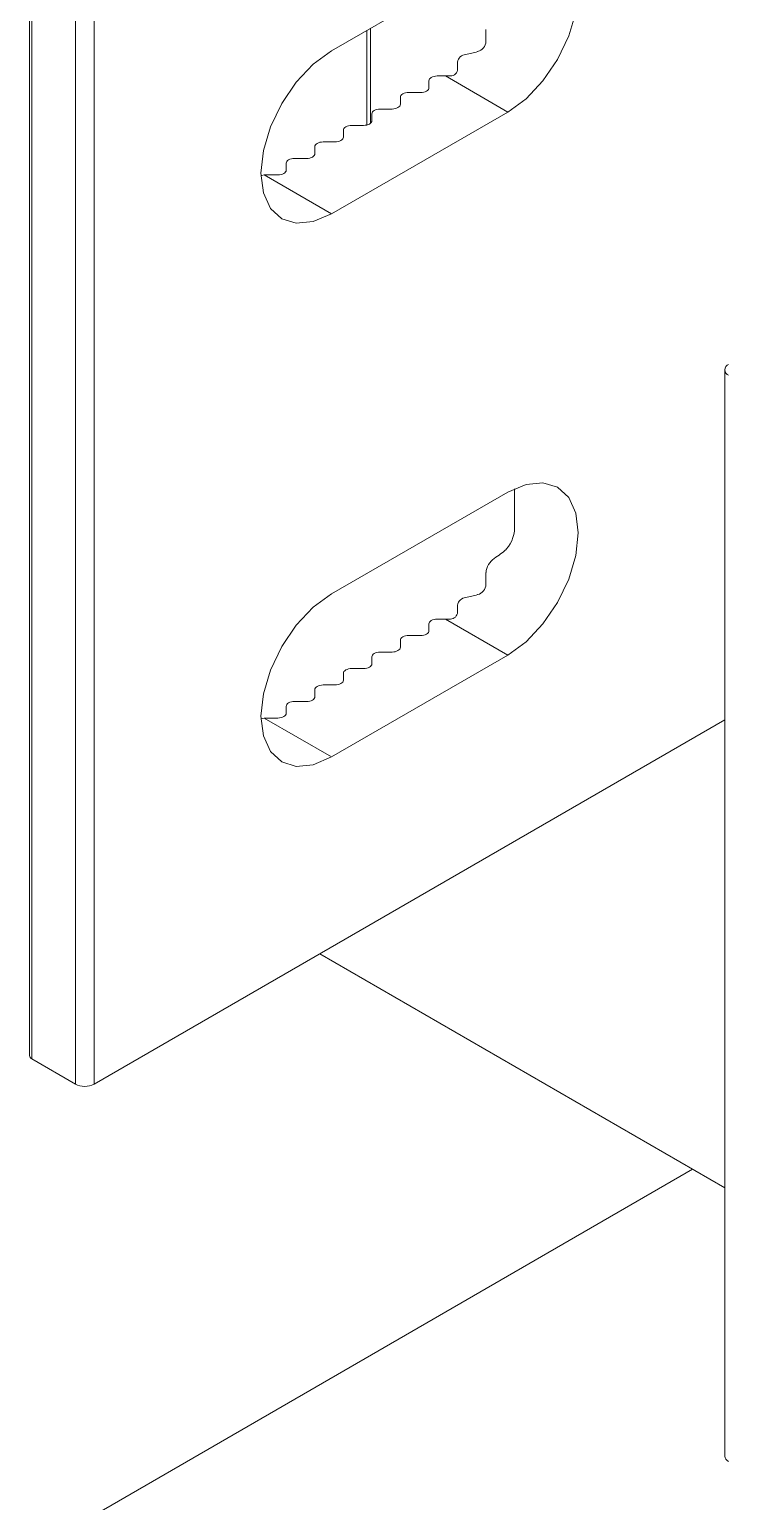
# Model space of a CAD drawing. Header units: millimetres. Extents: x 39 to 459, y 26 to 647.
# Drawn here: x 79.151 to 79.782, y 237.334 to 238.662 of the extents above; entities that cross this region are included whole.
import ezdxf

# ---------------------------------------------------------------- set-up
doc = ezdxf.new("R2010")
doc.units = ezdxf.units.MM
doc.layers.add('ANTET', color=7, linetype='Continuous')

# ---------------------------------------------------------------- blocks, each defined once
blk = doc.blocks.new('Griyaj Montajı')
at = {"color": 7, "linetype": 'Continuous', "lineweight": 15}
for p, q in [((11062.5375, 2130.432), (11062.3784, 2130.3401)), ((11062.1057, 2130.4136), (11062.1057, 2129.4338)), ((11062.1079, 2130.4106), (11062.1079, 2129.4307)), ((11062.1472, 2130.3879), (11062.1472, 2129.4081)), ((11062.1641, 2130.3879), (11062.1641, 2129.4081)), ((11062.4102, 2130.3585), (11062.4102, 2130.2732)), ((11062.4812, 2130.3175), (11062.4738, 2130.3175)), ((11062.4812, 2130.3175), (11062.5375, 2130.285)), ((11062.4588, 2130.3026), (11062.4481, 2130.3026)), ((11062.4663, 2130.3131), (11062.4663, 2130.3069)), ((11062.4406, 2130.2983), (11062.4406, 2130.2921)), ((11062.5375, 2130.285), (11062.3784, 2130.1931)), ((11062.4148, 2130.2834), (11062.4148, 2130.2772)), ((11062.4331, 2130.2877), (11062.4223, 2130.2877)), ((11062.3891, 2130.2685), (11062.3891, 2130.2623)), ((11062.4073, 2130.2729), (11062.3966, 2130.2729)), ((11062.3633, 2130.2537), (11062.3633, 2130.2475)), ((11062.3816, 2130.258), (11062.3708, 2130.258)), ((11062.3375, 2130.2388), (11062.3375, 2130.2326)), ((11062.3558, 2130.2431), (11062.345, 2130.2431)), ((11062.3177, 2130.2282), (11062.3155, 2130.2277)), ((11062.3177, 2130.2282), (11062.3784, 2130.1931)), ((11062.33, 2130.2283), (11062.3193, 2130.2283)), ((11062.7334, 2130.0524), (11062.7334, 2129.0725)), ((11062.5375, 2129.942), (11062.3784, 2129.8502)), ((11062.4812, 2129.8276), (11062.4738, 2129.8276)), ((11062.4812, 2129.8276), (11062.5375, 2129.7951)), ((11062.4588, 2129.8127), (11062.4481, 2129.8127)), ((11062.4663, 2129.8232), (11062.4663, 2129.817)), ((11062.4331, 2129.7978), (11062.4223, 2129.7978)), ((11062.4406, 2129.8084), (11062.4406, 2129.8021)), ((11062.5375, 2129.7951), (11062.3784, 2129.7032)), ((11062.4148, 2129.7935), (11062.4148, 2129.7873)), ((11062.3891, 2129.7786), (11062.3891, 2129.7724)), ((11062.4073, 2129.7829), (11062.3966, 2129.7829)), ((11062.3633, 2129.7637), (11062.3633, 2129.7575)), ((11062.3816, 2129.7681), (11062.3708, 2129.7681)), ((11062.3375, 2129.7489), (11062.3375, 2129.7427)), ((11062.3558, 2129.7532), (11062.345, 2129.7532)), ((11062.7334, 2129.7367), (11062.1641, 2129.4081)), ((11062.3177, 2129.7382), (11062.3784, 2129.7032)), ((11062.33, 2129.7383), (11062.3193, 2129.7383)), ((11062.3677, 2129.5256), (11062.7334, 2129.3145)), ((11062.1472, 2129.4081), (11062.1079, 2129.4307)), ((11055.9518, 2125.4329), (11062.7044, 2129.3312))]:
    blk.add_line(p, q, dxfattribs=at)
at = {"color": 8, "linetype": 'Continuous', "lineweight": 15}
blk.add_line((11062.4137, 2130.3605), (11062.4137, 2130.275), dxfattribs=at)
at = {"color": 7, "linetype": 'Continuous', "lineweight": 15, "flags": 128}
for points in [[(11062.5375, 2130.432), (11062.554, 2130.439), (11062.5693, 2130.4405), (11062.5825, 2130.4364), (11062.5926, 2130.427), (11062.599, 2130.413), (11062.6011, 2130.3952), (11062.599, 2130.3749), (11062.5926, 2130.3536), (11062.5825, 2130.3325), (11062.5693, 2130.3132), (11062.554, 2130.297), (11062.5375, 2130.285)], [(11062.5178, 2130.3595), (11062.5178, 2130.3559), (11062.5178, 2130.3523), (11062.5178, 2130.3487)], [(11062.3784, 2130.1931), (11062.3619, 2130.1861), (11062.3466, 2130.1846), (11062.3334, 2130.1887), (11062.3233, 2130.1981), (11062.3169, 2130.2121), (11062.3147, 2130.2299), (11062.3169, 2130.2502), (11062.3233, 2130.2716), (11062.3334, 2130.2926), (11062.3466, 2130.3119), (11062.3619, 2130.3281), (11062.3784, 2130.3401)], [(11062.4921, 2130.33), (11062.4921, 2130.3275), (11062.4921, 2130.325), (11062.4921, 2130.3226)], [(11062.4738, 2130.3175), (11062.4724, 2130.3174), (11062.471, 2130.3171), (11062.4697, 2130.3167), (11062.4685, 2130.3162), (11062.4676, 2130.3156), (11062.4669, 2130.3148), (11062.4665, 2130.314), (11062.4663, 2130.3131)], [(11062.4481, 2130.3026), (11062.4466, 2130.3025), (11062.4452, 2130.3023), (11062.4439, 2130.3019), (11062.4428, 2130.3013), (11062.4418, 2130.3007), (11062.4411, 2130.2999), (11062.4407, 2130.2991), (11062.4406, 2130.2983)], [(11062.4663, 2130.3069), (11062.4662, 2130.3061), (11062.4658, 2130.3053), (11062.4651, 2130.3045), (11062.4641, 2130.3039), (11062.463, 2130.3033), (11062.4617, 2130.3029), (11062.4603, 2130.3027), (11062.4588, 2130.3026)], [(11062.4406, 2130.2921), (11062.4404, 2130.2912), (11062.44, 2130.2904), (11062.4393, 2130.2897), (11062.4384, 2130.289), (11062.4372, 2130.2885), (11062.4359, 2130.2881), (11062.4345, 2130.2878), (11062.4331, 2130.2877)], [(11062.4148, 2130.2772), (11062.4147, 2130.2764), (11062.4142, 2130.2755), (11062.4135, 2130.2748), (11062.4126, 2130.2741), (11062.4115, 2130.2736), (11062.4102, 2130.2732), (11062.4088, 2130.273), (11062.4073, 2130.2729)], [(11062.4223, 2130.2877), (11062.4208, 2130.2877), (11062.4194, 2130.2874), (11062.4181, 2130.287), (11062.417, 2130.2865), (11062.4161, 2130.2858), (11062.4154, 2130.2851), (11062.415, 2130.2843), (11062.4148, 2130.2834)], [(11062.3966, 2130.2729), (11062.3951, 2130.2728), (11062.3937, 2130.2725), (11062.3924, 2130.2721), (11062.3912, 2130.2716), (11062.3903, 2130.2709), (11062.3896, 2130.2702), (11062.3892, 2130.2694), (11062.3891, 2130.2685)], [(11062.3708, 2130.258), (11062.3693, 2130.2579), (11062.3679, 2130.2577), (11062.3666, 2130.2573), (11062.3655, 2130.2567), (11062.3646, 2130.2561), (11062.3639, 2130.2553), (11062.3634, 2130.2545), (11062.3633, 2130.2537)], [(11062.3891, 2130.2623), (11062.3889, 2130.2615), (11062.3885, 2130.2607), (11062.3878, 2130.2599), (11062.3869, 2130.2593), (11062.3857, 2130.2587), (11062.3844, 2130.2583), (11062.383, 2130.2581), (11062.3816, 2130.258)], [(11062.345, 2130.2431), (11062.3436, 2130.243), (11062.3422, 2130.2428), (11062.3409, 2130.2424), (11062.3397, 2130.2419), (11062.3388, 2130.2412), (11062.3381, 2130.2405), (11062.3377, 2130.2396), (11062.3375, 2130.2388)], [(11062.3633, 2130.2475), (11062.3632, 2130.2466), (11062.3627, 2130.2458), (11062.362, 2130.2451), (11062.3611, 2130.2444), (11062.36, 2130.2439), (11062.3587, 2130.2435), (11062.3573, 2130.2432), (11062.3558, 2130.2431)], [(11062.3375, 2130.2326), (11062.3374, 2130.2317), (11062.337, 2130.2309), (11062.3363, 2130.2302), (11062.3353, 2130.2295), (11062.3342, 2130.229), (11062.3329, 2130.2286), (11062.3315, 2130.2283), (11062.33, 2130.2283)], [(11062.5375, 2129.7951), (11062.554, 2129.8071), (11062.5693, 2129.8233), (11062.5825, 2129.8426), (11062.5926, 2129.8636), (11062.599, 2129.885), (11062.6011, 2129.9053), (11062.599, 2129.9231), (11062.5926, 2129.9371), (11062.5825, 2129.9465), (11062.5693, 2129.9506), (11062.554, 2129.9491), (11062.5375, 2129.942)], [(11062.5436, 2129.913), (11062.5436, 2129.9307), (11062.5436, 2129.9452)], [(11062.5178, 2129.8588), (11062.5178, 2129.8624), (11062.5178, 2129.866), (11062.5178, 2129.8696)], [(11062.3784, 2129.8502), (11062.3619, 2129.8382), (11062.3466, 2129.822), (11062.3334, 2129.8027), (11062.3233, 2129.7816), (11062.3169, 2129.7602), (11062.3147, 2129.74), (11062.3169, 2129.7222), (11062.3233, 2129.7082), (11062.3334, 2129.6988), (11062.3466, 2129.6947), (11062.3619, 2129.6962), (11062.3784, 2129.7032)], [(11062.4921, 2129.8327), (11062.4921, 2129.8351), (11062.4921, 2129.8375), (11062.4921, 2129.84)], [(11062.4738, 2129.8276), (11062.4724, 2129.8275), (11062.471, 2129.8272), (11062.4697, 2129.8268), (11062.4685, 2129.8263), (11062.4676, 2129.8256), (11062.4669, 2129.8249), (11062.4665, 2129.8241), (11062.4663, 2129.8232)], [(11062.4481, 2129.8127), (11062.4466, 2129.8126), (11062.4452, 2129.8124), (11062.4439, 2129.812), (11062.4428, 2129.8114), (11062.4418, 2129.8108), (11062.4411, 2129.81), (11062.4407, 2129.8092), (11062.4406, 2129.8084)], [(11062.4663, 2129.817), (11062.4662, 2129.8162), (11062.4658, 2129.8154), (11062.4651, 2129.8146), (11062.4641, 2129.814), (11062.463, 2129.8134), (11062.4617, 2129.813), (11062.4603, 2129.8128), (11062.4588, 2129.8127)], [(11062.4223, 2129.7978), (11062.4208, 2129.7977), (11062.4194, 2129.7975), (11062.4181, 2129.7971), (11062.417, 2129.7965), (11062.4161, 2129.7959), (11062.4154, 2129.7951), (11062.415, 2129.7943), (11062.4148, 2129.7935)], [(11062.4406, 2129.8021), (11062.4404, 2129.8013), (11062.44, 2129.8005), (11062.4393, 2129.7997), (11062.4384, 2129.7991), (11062.4372, 2129.7985), (11062.4359, 2129.7981), (11062.4345, 2129.7979), (11062.4331, 2129.7978)], [(11062.4148, 2129.7873), (11062.4147, 2129.7864), (11062.4142, 2129.7856), (11062.4135, 2129.7849), (11062.4126, 2129.7842), (11062.4115, 2129.7837), (11062.4102, 2129.7833), (11062.4088, 2129.783), (11062.4073, 2129.7829)], [(11062.3891, 2129.7724), (11062.3889, 2129.7716), (11062.3885, 2129.7707), (11062.3878, 2129.77), (11062.3869, 2129.7693), (11062.3857, 2129.7688), (11062.3844, 2129.7684), (11062.383, 2129.7682), (11062.3816, 2129.7681)], [(11062.3966, 2129.7829), (11062.3951, 2129.7829), (11062.3937, 2129.7826), (11062.3924, 2129.7822), (11062.3912, 2129.7817), (11062.3903, 2129.781), (11062.3896, 2129.7803), (11062.3892, 2129.7795), (11062.3891, 2129.7786)], [(11062.3708, 2129.7681), (11062.3693, 2129.768), (11062.3679, 2129.7677), (11062.3666, 2129.7673), (11062.3655, 2129.7668), (11062.3646, 2129.7662), (11062.3639, 2129.7654), (11062.3634, 2129.7646), (11062.3633, 2129.7637)], [(11062.345, 2129.7532), (11062.3436, 2129.7531), (11062.3422, 2129.7529), (11062.3409, 2129.7525), (11062.3397, 2129.7519), (11062.3388, 2129.7513), (11062.3381, 2129.7505), (11062.3377, 2129.7497), (11062.3375, 2129.7489)], [(11062.3633, 2129.7575), (11062.3632, 2129.7567), (11062.3627, 2129.7559), (11062.362, 2129.7551), (11062.3611, 2129.7545), (11062.36, 2129.7539), (11062.3587, 2129.7535), (11062.3573, 2129.7533), (11062.3558, 2129.7532)], [(11062.3148, 2129.7375), (11062.3159, 2129.7379), (11062.3177, 2129.7382)], [(11062.3375, 2129.7427), (11062.3374, 2129.7418), (11062.337, 2129.741), (11062.3363, 2129.7403), (11062.3353, 2129.7396), (11062.3342, 2129.7391), (11062.3329, 2129.7387), (11062.3315, 2129.7384), (11062.33, 2129.7383)]]:
    blk.add_lwpolyline(points, dxfattribs=at)
at = {"color": 7, "linetype": 'Continuous', "lineweight": 15}
for centre, radius, start, end in [((11062.5078, 2130.3492), 0.01, 284.6041, 357.1023), ((11062.5004, 2130.3285), 0.00845, 95.5991, 169.9399), ((11062.4856, 2130.3242), 0.00672, 261.714, 346.4328), ((11062.3193, 2130.2156), 0.0127, 89.9394, 96.9735), ((11062.7387, 2130.0524), 0.00524, 110.7875, 249.2106), ((11062.5133, 2129.9106), 0.0304, 318.6033, 4.6437), ((11062.5346, 2129.8682), 0.0168, 123.4579, 175.4075), ((11062.5078, 2129.8593), 0.01, 284.6084, 357.098), ((11062.5005, 2129.8385), 0.00856, 96.1569, 169.382), ((11062.4855, 2129.8342), 0.00672, 261.7437, 346.403), ((11062.3193, 2129.7256), 0.0127, 89.9394, 96.9735), ((11062.1095, 2129.4342), 0.00377, 185.6937, 245.6023), ((11062.1556, 2129.4244), 0.0184, 242.6119, 297.3887), ((11062.7394, 2129.0731), 0.00603, 185.6808, 245.6283)]:
    blk.add_arc(centre, radius, start, end, dxfattribs=at)
for centre, start_param, end_param in [((11062.4555, 2130.4058), 5.066397, 5.158187), ((11062.4812, 2130.391), 4.712389, 4.738832), ((11062.4297, 2129.9308), 5.562567, 5.702188), ((11062.4555, 2129.9159), 5.066397, 5.158187), ((11062.4812, 2129.901), 4.712389, 4.738832)]:
    blk.add_ellipse(centre, major_axis=(0.1273, 0), ratio=0.577382, start_param=start_param, end_param=end_param, dxfattribs=at)

msp = doc.modelspace()

# ---------------------------------------------------------------- block references
at = {"layer": 'ANTET', "color": 0}
msp.add_blockref('Griyaj Montajı', (-10982.9547, -1891.697), dxfattribs=at)

doc.saveas('drawing.dxf')
